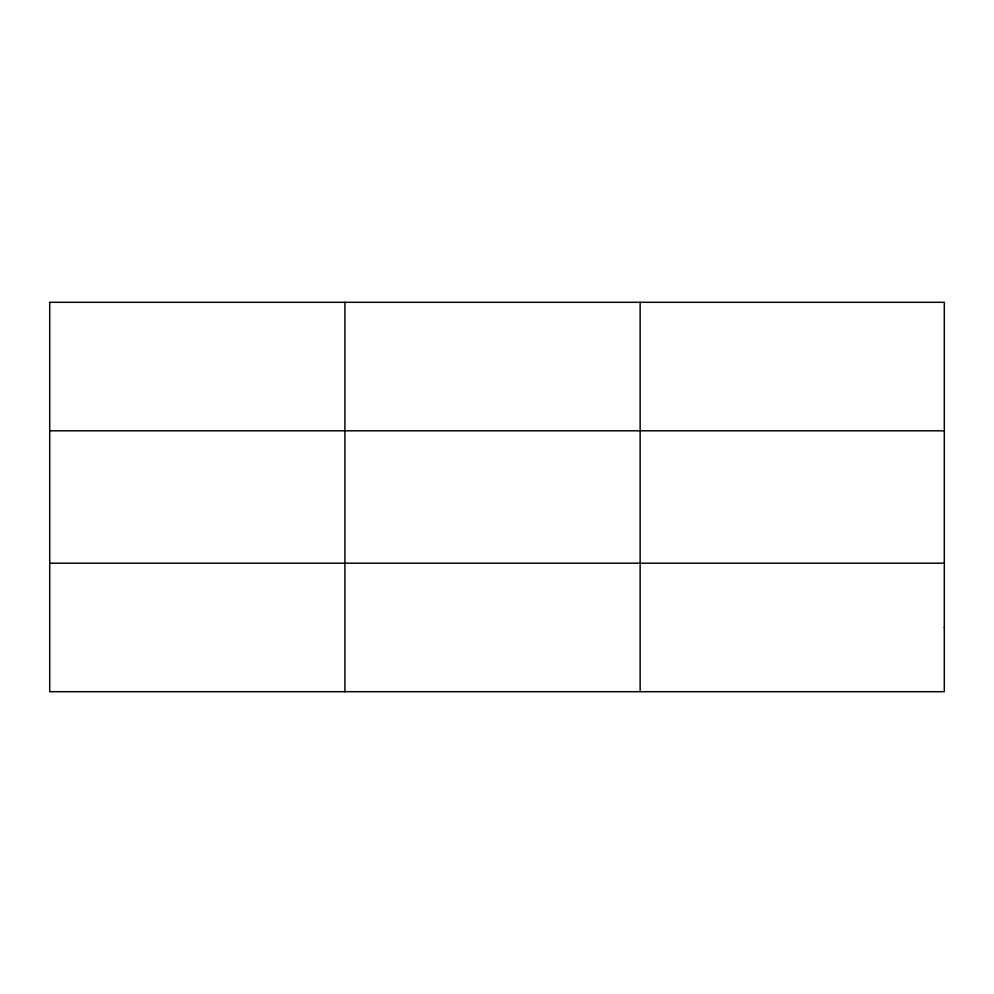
<?xml version="1.0" encoding="UTF-8"?>
<svg xmlns="http://www.w3.org/2000/svg" width="994" height="994" viewBox="0 0 994 994"><rect width="100%" height="100%" fill="white"/><g stroke="black" fill="none" stroke-linecap="round" stroke-linejoin="round"><path stroke-width="1.49" d="M344.918 691.7L344.918 302.3M640.136 691.7L640.136 302.3M49.7 430.8L944.3 430.8M49.7 563.2L944.3 563.2M944.3 627.45L944.3 691.7L49.7 691.7L49.7 302.3L944.3 302.3L944.3 627.45"/></g></svg>
